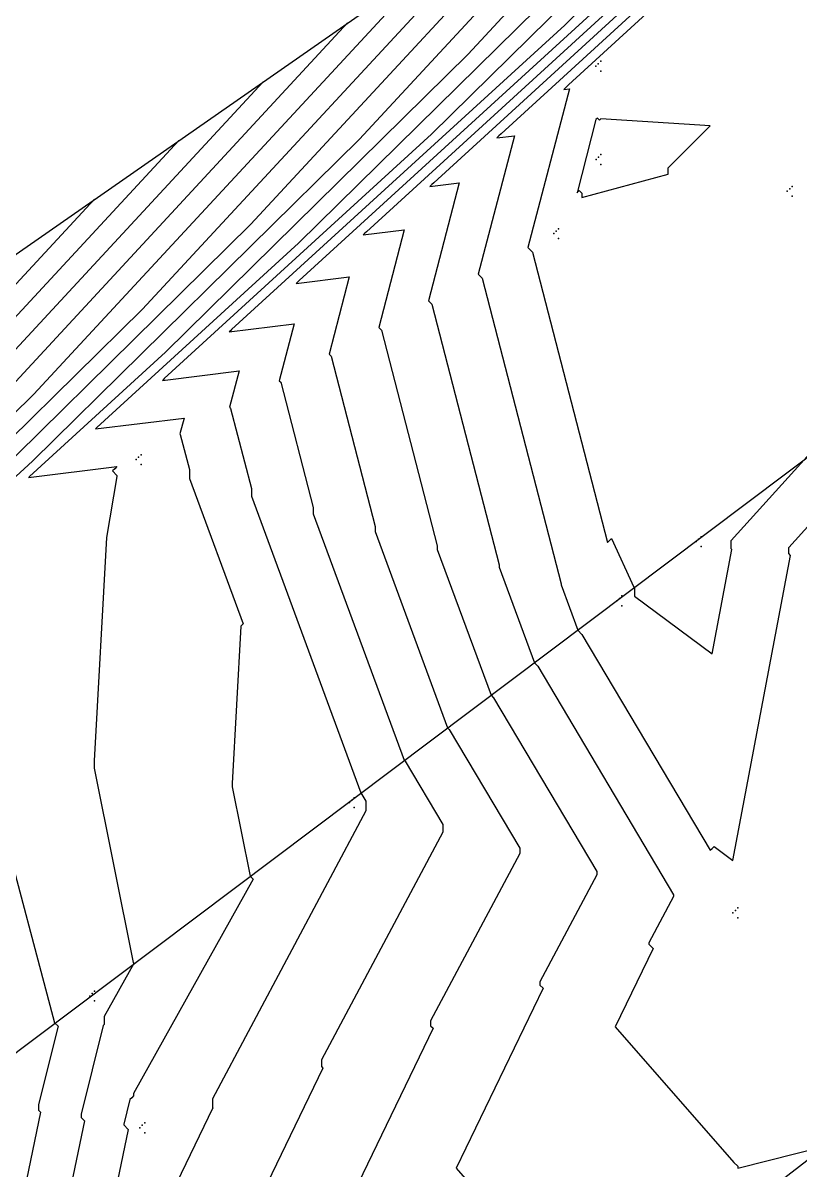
# Model space of a CAD drawing. Header units: metres. Extents: x 419582 to 423558, y 4805372 to 4807539.
# Drawn here: x 422177.92 to 422209.67, y 4806778.7 to 4806825.56 of the extents above; entities that cross this region are included whole.
import ezdxf

# ---------------------------------------------------------------- set-up
doc = ezdxf.new("R2010")
doc.units = ezdxf.units.M
for name, color, linetype in [('C-TINN', 4, 'Continuous'), ('C-TINN-BNDY', 110, 'Continuous'), ('C-TOPO-MAJR', 9, 'Continuous'), ('C-TOPO-MINR', 8, 'Continuous')]:
    doc.layers.add(name, color=color, linetype=linetype)

msp = doc.modelspace()

# ---------------------------------------------------------------- linework, layer by layer
at = {"color": 31, "lineweight": 30, "true_color": 0xffbd7a, "elevation": 1718.013}
msp.add_lwpolyline([(423449.834, 4807399.592), (423130.593, 4807500.114), (421950.92, 4806612.998), (421795.045, 4806430.988), (421305.015, 4806147.038), (421305.015, 4806147.038), (420630.083, 4805770.97), (419765.157, 4805549.54), (419617.356, 4805580.088)], dxfattribs=at)
at = {"layer": 'C-TINN', "color": 4, "linetype": 'Continuous', "lineweight": -3}
for p in [(422201.33, 4806823.79, 1751.52), (422201.43, 4806823.89, 1751.52), (422201.53, 4806823.99, 1751.52), (422201.53, 4806823.59, 1751.52), (422201.34, 4806819.98, 1750.61), (422201.44, 4806820.08, 1750.61), (422201.54, 4806820.18, 1750.61), (422201.54, 4806819.78, 1750.61), (422209.15, 4806818.68, 1751.69), (422209.25, 4806818.78, 1751.69), (422209.35, 4806818.88, 1751.69), (422209.35, 4806818.48, 1751.69), (422199.81, 4806817.15, 1751.48), (422199.61, 4806816.95, 1751.48), (422199.71, 4806817.05, 1751.48), (422199.81, 4806816.75, 1751.48), (422182.65, 4806807.82, 1759.78), (422182.75, 4806807.92, 1759.78), (422182.55, 4806807.72, 1759.78), (422182.75, 4806807.52, 1759.78), (422205.53, 4806804.47, 1751.48), (422205.63, 4806804.57, 1751.48), (422205.43, 4806804.37, 1751.48), (422205.63, 4806804.17, 1751.48), (422202.39, 4806802.15, 1752.1), (422202.19, 4806801.95, 1752.1), (422202.29, 4806802.05, 1752.1), (422202.39, 4806801.75, 1752.1), (422191.26, 4806793.71, 1758.15), (422191.36, 4806793.81, 1758.15), (422191.46, 4806793.91, 1758.15), (422191.46, 4806793.51, 1758.15), (422206.93, 4806789.21, 1753.23), (422207.03, 4806789.31, 1753.23), (422207.13, 4806789.41, 1753.23), (422207.13, 4806789.01, 1753.23), (422180.65, 4806785.81, 1760.33), (422180.75, 4806785.91, 1760.33), (422180.85, 4806786.01, 1760.33), (422180.85, 4806785.61, 1760.33), (422182.9, 4806780.63, 1758.62), (422182.7, 4806780.43, 1758.62), (422182.8, 4806780.53, 1758.62), (422182.9, 4806780.23, 1758.62)]:
    msp.add_point(p, dxfattribs=at)
at = {"layer": 'C-TINN-BNDY', "color": 110, "linetype": 'Continuous', "lineweight": -3, "flags": 128}
for points in [[(421193.45, 4806114.76), (421316.74, 4806181.07), (421324.23, 4806185.31), (421416.34, 4806233.29), (421455.96, 4806255.55), (421534.88, 4806300.35), (421936.98, 4806642.67), (421937.08, 4806642.77), (421937.18, 4806642.87), (421963.15, 4806666.69), (422251.15, 4806867.33), (422367.39, 4806957.21), (422449.57, 4807014.1), (422473.63, 4807031.8), (422600.66, 4807130.15), (422687.35, 4807196.06), (422733.46, 4807229.97)], [(422724.87, 4807165.92), (422697.08, 4807146.67), (422577.28, 4807048.8), (422494.93, 4806993.73), (422433.35, 4806948.24), (422390.21, 4806913.55), (422303.24, 4806847.72), (422229.68, 4806793.83), (422213.19, 4806781.58), (422179.34, 4806755.48), (422143.63, 4806726.94), (422090.94, 4806686.36), (421935.65, 4806537.41), (421807.76, 4806419.27), (421798.23, 4806410.98), (421750.84, 4806385.06), (421712.43, 4806364.25), (421678.37, 4806344.94), (421648.74, 4806328.11), (421541.25, 4806258.62), (421434.62, 4806175.52), (421305.47, 4806115.01), (421187.67, 4806058.56)]]:
    msp.add_lwpolyline(points, dxfattribs=at)
at = {"layer": 'C-TOPO-MAJR', "color": 9, "linetype": 'Continuous', "lineweight": -3, "flags": 128}
for points, elevation in [([(422225.648, 4806849.564), (422218.307, 4806841.639), (422210.928, 4806834.375), (422191.954, 4806817.03), (422191.887, 4806816.963), (422191.82, 4806816.896), (422193.502, 4806817.104), (422192.46, 4806813.12), (422192.575, 4806813.005), (422194.849, 4806804.204), (422194.849, 4806804.053), (422197.047, 4806798.096), (422197.151, 4806797.992), (422201.365, 4806790.901), (422201.365, 4806790.757), (422199.039, 4806786.392), (422199.039, 4806786.261), (422199.173, 4806786.127), (422195.623, 4806778.779), (422198.726, 4806775.23), (422198.828, 4806775.128), (422198.828, 4806774.931), (422207.375, 4806777.096)], 1755), ([(422208.417, 4806837.559), (422196.116, 4806824.281), (422183.751, 4806812.108), (422178.196, 4806807.03), (422178.176, 4806807.01), (422178.157, 4806806.991), (422181.765, 4806807.437), (422181.675, 4806807.346), (422181.584, 4806807.256), (422181.765, 4806807.075), (422181.765, 4806807.037), (422181.334, 4806804.538), (422180.831, 4806795.418), (422180.831, 4806795.12), (422182.426, 4806787.176), (422182.456, 4806787.145), (422181.246, 4806784.972), (422181.246, 4806784.649), (422181.226, 4806784.63), (422181.207, 4806784.61), (422180.3, 4806780.983), (422180.3, 4806780.845), (422180.432, 4806780.714), (422179.377, 4806775.626)], 1760), ([(422191.186, 4806825.555), (422173.925, 4806806.923), (422162.245, 4806795.424), (422163.605, 4806795.683), (422163.534, 4806795.612), (422163.464, 4806795.541), (422168.006, 4806793.979), (422168.063, 4806794.035), (422168.119, 4806794.092), (422168.206, 4806794.004), (422169.051, 4806790.291), (422169.119, 4806790.223), (422170.19, 4806784.787), (422170.19, 4806784.583), (422170.141, 4806784.534), (422170.092, 4806784.485), (422170.755, 4806778.256)], 1765)]:
    msp.add_lwpolyline(points, dxfattribs=dict(at, elevation=elevation))
at = {"layer": 'C-TOPO-MINR', "color": 8, "linetype": 'Continuous', "lineweight": -3, "flags": 128}
for points, elevation in [([(422229.094, 4806851.964), (422222.746, 4806845.111), (422216.364, 4806838.829), (422194.706, 4806819.03), (422194.629, 4806818.954), (422194.553, 4806818.877), (422195.752, 4806819.025), (422194.491, 4806814.208), (422194.63, 4806814.069), (422197.381, 4806803.427), (422197.381, 4806803.328), (422198.82, 4806799.425), (422198.957, 4806799.288), (422204.509, 4806789.946), (422204.509, 4806789.883), (422203.497, 4806787.984), (422203.497, 4806787.927), (422203.669, 4806787.756), (422202.124, 4806784.559), (422206.971, 4806779.016), (422207.13, 4806778.858), (422207.13, 4806778.774), (422210.736, 4806779.688)], 1754), ([(422227.234, 4806847.735), (422200.209, 4806823.03), (422200.114, 4806822.935), (422200.018, 4806822.839), (422200.25, 4806822.868), (422198.554, 4806816.384), (422198.741, 4806816.197), (422201.806, 4806804.337), (422201.89, 4806804.421), (422201.974, 4806804.505), (422202.88, 4806802.508), (422202.913, 4806802.476), (422202.913, 4806802.14), (422206.076, 4806799.784), (422206.882, 4806804.046), (422206.854, 4806804.073), (422206.854, 4806804.419), (422213.325, 4806811.558)], 1752), ([(422222.202, 4806847.163), (422213.869, 4806838.168), (422205.493, 4806829.922), (422189.203, 4806815.03), (422189.145, 4806814.972), (422189.087, 4806814.915), (422191.253, 4806815.183), (422190.428, 4806812.032), (422190.519, 4806811.941), (422192.318, 4806804.982), (422192.318, 4806804.779), (422195.273, 4806796.767), (422195.344, 4806796.696), (422198.22, 4806791.856), (422198.22, 4806791.631), (422194.581, 4806784.801), (422194.581, 4806784.595), (422194.678, 4806784.498), (422189.121, 4806772.999), (422190.481, 4806771.443), (422190.526, 4806771.399), (422190.526, 4806771.088), (422204.013, 4806774.504)], 1756), ([(422218.756, 4806844.762), (422209.431, 4806834.696), (422200.057, 4806825.468), (422186.451, 4806813.03), (422186.403, 4806812.982), (422186.355, 4806812.934), (422189.003, 4806813.261), (422188.397, 4806810.945), (422188.464, 4806810.878), (422189.787, 4806805.759), (422189.787, 4806805.504), (422193.5, 4806795.438), (422193.538, 4806795.4), (422195.076, 4806792.811), (422195.076, 4806792.505), (422190.122, 4806783.209), (422190.122, 4806782.929), (422190.182, 4806782.869), (422183.912, 4806769.894)], 1757), ([(422221.799, 4806843.282), (422197.458, 4806821.03), (422197.372, 4806820.944), (422197.286, 4806820.858), (422198.001, 4806820.946), (422196.522, 4806815.296), (422196.686, 4806815.133), (422199.912, 4806802.65), (422199.912, 4806802.603), (422200.594, 4806800.754), (422200.764, 4806800.584), (422206.006, 4806791.762), (422206.086, 4806791.842), (422206.165, 4806791.922), (422206.933, 4806791.35), (422209.288, 4806803.807), (422209.209, 4806803.887), (422209.209, 4806804.127), (422213.712, 4806809.097)], 1753), ([(422215.309, 4806842.361), (422204.993, 4806831.224), (422194.622, 4806821.015), (422183.699, 4806811.03), (422183.661, 4806810.991), (422183.622, 4806810.953), (422186.754, 4806811.34), (422186.366, 4806809.857), (422186.409, 4806809.814), (422187.256, 4806806.536), (422187.256, 4806806.229), (422191.726, 4806794.109), (422191.731, 4806794.104), (422191.932, 4806793.767), (422191.932, 4806793.379), (422185.664, 4806781.617), (422185.664, 4806781.263), (422185.687, 4806781.24), (422183.287, 4806776.274)], 1758), ([(422204.971, 4806835.158), (422191.678, 4806820.809), (422178.316, 4806807.655), (422175.444, 4806805.03), (422175.434, 4806805.02), (422175.424, 4806805.01), (422177.289, 4806805.24), (422177.243, 4806805.194), (422177.196, 4806805.147), (422177.289, 4806805.053), (422177.289, 4806804.84), (422176.052, 4806797.668), (422175.977, 4806797.593), (422175.903, 4806797.519), (422176.4, 4806795.334), (422176.589, 4806795.145), (422176.991, 4806793.104), (422179.217, 4806784.717), (422179.359, 4806784.575), (422178.562, 4806781.383), (422178.562, 4806781.146), (422178.643, 4806781.065), (422177.988, 4806777.904)], 1761), ([(422201.525, 4806832.758), (422187.24, 4806817.338), (422172.88, 4806803.202), (422172.693, 4806803.03), (422172.692, 4806803.029), (422172.691, 4806803.029), (422172.813, 4806803.044), (422172.81, 4806803.041), (422172.807, 4806803.038), (422172.813, 4806803.032), (422172.813, 4806802.644), (422172.732, 4806802.175), (422172.727, 4806802.17), (422172.723, 4806802.165), (422174.563, 4806794.073), (422174.722, 4806793.914), (422176.21, 4806786.358), (422177.079, 4806783.085), (422177.134, 4806783.029), (422176.823, 4806781.784), (422176.823, 4806781.447), (422176.855, 4806781.416), (422176.599, 4806780.182), (422174.14, 4806770.075)], 1762), ([(422198.078, 4806830.357), (422182.802, 4806813.866), (422169.245, 4806800.52), (422169.677, 4806800.602), (422169.586, 4806800.512), (422169.495, 4806800.421), (422170.937, 4806799.925), (422170.955, 4806799.943), (422170.973, 4806799.961), (422171.137, 4806799.797), (422172.725, 4806792.813), (422172.854, 4806792.684), (422174.868, 4806782.459), (422174.868, 4806782.428), (422174.776, 4806782.336), (422174.683, 4806782.244), (422174.785, 4806781.293), (422174.971, 4806781.107), (422171.85, 4806767.559)], 1763), ([(422194.632, 4806827.956), (422178.364, 4806810.394), (422165.745, 4806797.972), (422166.641, 4806798.142), (422166.56, 4806798.062), (422166.479, 4806797.981), (422169.472, 4806796.952), (422169.509, 4806796.989), (422169.546, 4806797.026), (422169.672, 4806796.9), (422170.888, 4806791.552), (422170.987, 4806791.453), (422172.529, 4806783.623), (422172.529, 4806783.506), (422172.458, 4806783.435), (422172.388, 4806783.364), (422172.77, 4806779.775), (422172.92, 4806779.625), (422170.415, 4806768.755)], 1764), ([(422200.555, 4806827.753), (422189.187, 4806816.562), (422180.948, 4806809.03), (422180.918, 4806809.001), (422180.889, 4806808.972), (422184.505, 4806809.419), (422184.334, 4806808.769), (422184.353, 4806808.75), (422184.724, 4806807.314), (422184.724, 4806806.954), (422186.918, 4806801.007), (422186.87, 4806800.959), (422186.822, 4806800.912), (422186.468, 4806794.495), (422186.468, 4806794.358), (422187.201, 4806790.708), (422187.323, 4806790.586), (422182.444, 4806781.826), (422182.444, 4806781.737), (422182.367, 4806781.659), (422182.289, 4806781.581), (422182.039, 4806780.582), (422182.039, 4806780.544), (422182.22, 4806780.363), (422180.766, 4806773.348)], 1759), ([(422187.74, 4806823.154), (422169.487, 4806803.451), (422158.745, 4806792.876), (422160.57, 4806793.223), (422160.509, 4806793.162), (422160.448, 4806793.101), (422166.541, 4806791.006), (422166.617, 4806791.081), (422166.692, 4806791.157), (422166.741, 4806791.108), (422167.213, 4806789.031), (422167.252, 4806788.993), (422167.851, 4806785.952), (422167.851, 4806785.661), (422167.823, 4806785.634), (422167.796, 4806785.606), (422168.74, 4806776.738)], 1766), ([(422184.293, 4806820.753), (422165.049, 4806799.979), (422155.245, 4806790.328), (422157.534, 4806790.763), (422157.483, 4806790.712), (422157.432, 4806790.661), (422165.076, 4806788.033), (422165.17, 4806788.128), (422165.265, 4806788.222), (422165.276, 4806788.212), (422165.376, 4806787.77), (422165.384, 4806787.762), (422165.512, 4806787.116), (422165.512, 4806786.739), (422165.506, 4806786.733), (422165.5, 4806786.727), (422166.726, 4806775.22)], 1767), ([(422180.847, 4806818.352), (422160.611, 4806796.507), (422151.745, 4806787.78), (422154.498, 4806788.303), (422154.457, 4806788.262), (422154.416, 4806788.221), (422161.275, 4806785.863), (422164.412, 4806774.46), (422164.504, 4806774.552), (422164.597, 4806774.644), (422164.612, 4806774.629), (422164.711, 4806773.701), (422164.713, 4806773.699), (422164.676, 4806773.538), (422164.676, 4806773.142), (422164.675, 4806773.141), (422164.674, 4806773.14), (422154.682, 4806765.416), (422154.688, 4806765.409), (422155.111, 4806765), (422149.83, 4806755.933), (422149.842, 4806755.921), (422155.736, 4806736.88), (422155.736, 4806736.615)], 1768)]:
    msp.add_lwpolyline(points, dxfattribs=dict(at, elevation=elevation))
at = {"layer": 'C-TOPO-MINR', "color": 8, "linetype": 'Continuous', "lineweight": -3, "elevation": 1751, "flags": 128}
msp.add_lwpolyline([(422204.288, 4806819.638), (422206.002, 4806821.36), (422201.536, 4806821.641), (422201.479, 4806821.584), (422201.393, 4806821.67), (422201.336, 4806821.613), (422200.564, 4806818.622), (422200.609, 4806818.667), (422200.654, 4806818.711), (422200.764, 4806818.601), (422200.764, 4806818.422), (422204.288, 4806819.383), (422204.288, 4806819.638)], close=True, dxfattribs=at)

doc.saveas('drawing.dxf')
